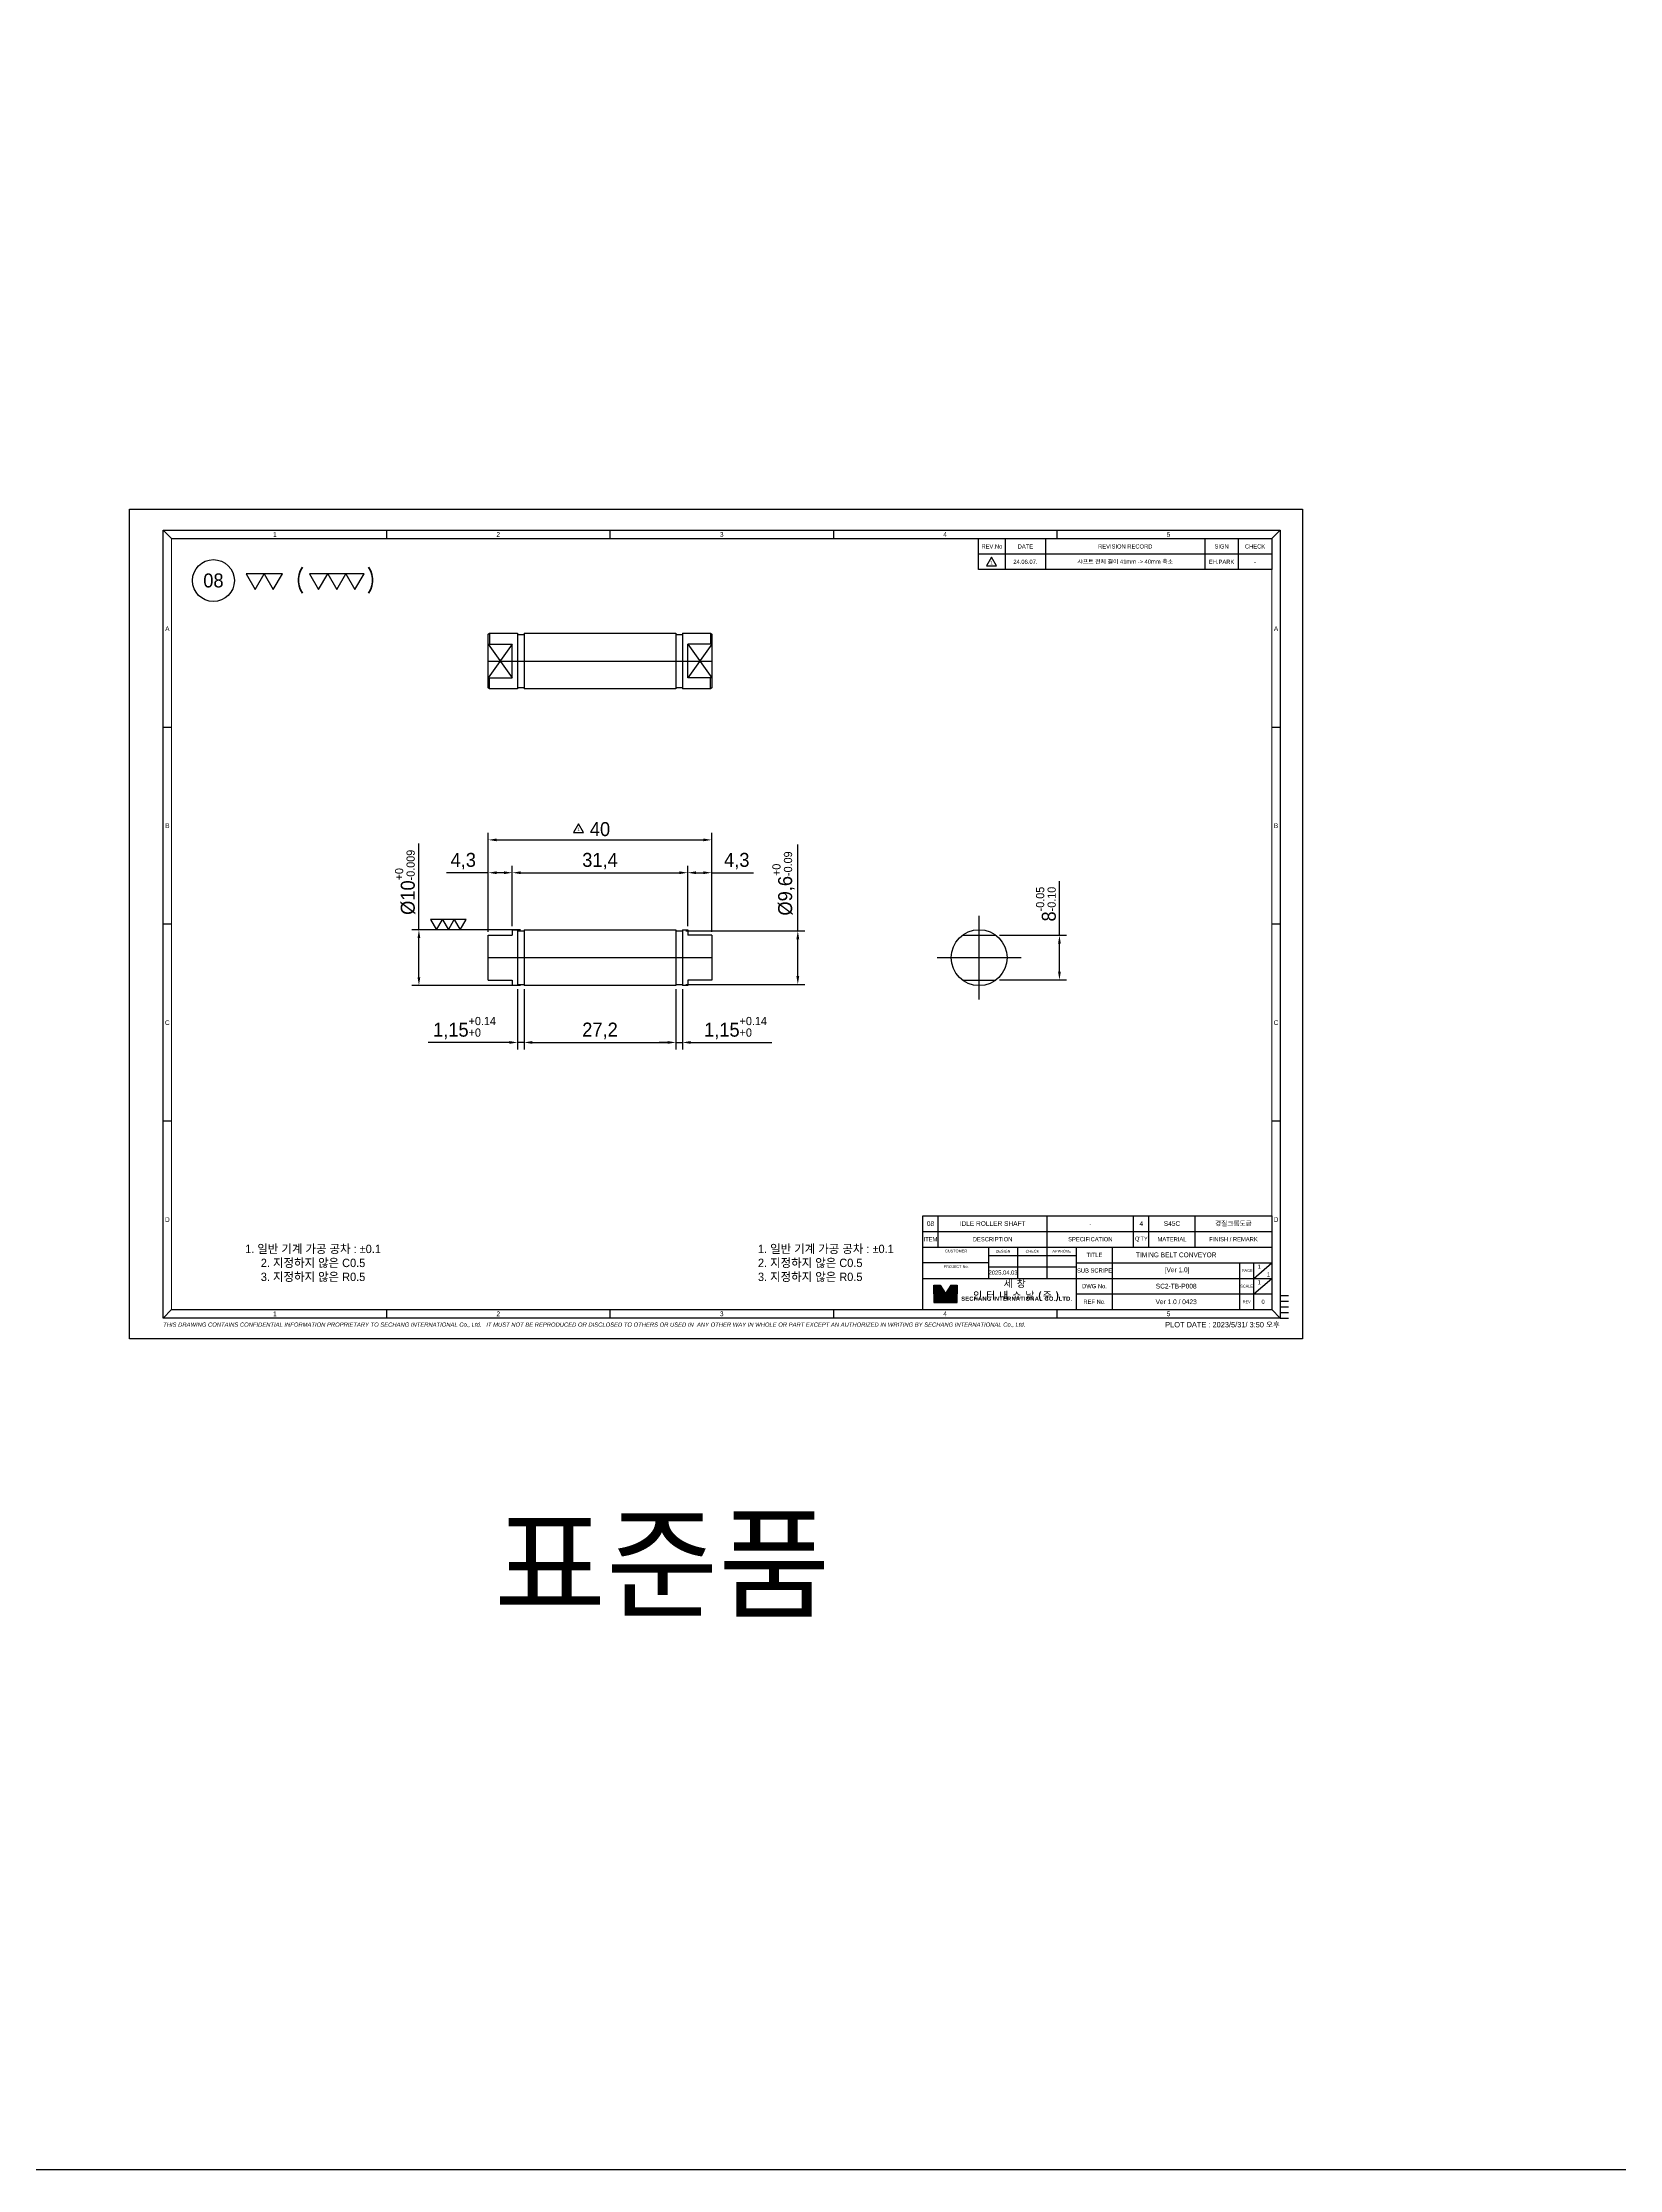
# Model space of a CAD drawing. Header units: inches. Extents: x 0 to 23821, y 0 to 11279.
# Drawn here: x 20508.4 to 20790.7, y 1770.5 to 2151.2 of the extents above; entities that cross this region are included whole.
import ezdxf
from ezdxf.enums import TextEntityAlignment as Align

# ---------------------------------------------------------------- set-up
doc = ezdxf.new("R2010")
doc.units = ezdxf.units.IN
doc.header["$LTSCALE"] = 10
doc.header["$MEASUREMENT"] = 0
for name, pattern in [('CENTER', [2, 1.25, -0.25, 0.25, -0.25]), ('HIDDEN', [0.375, 0.25, -0.125]), ('PHANTOM', [2.5, 1.25, -0.25, 0.25, -0.25, 0.25, -0.25])]:
    doc.linetypes.add(name, pattern=pattern)
doc.layers.get('Defpoints').update_dxf_attribs({"color": 8})
for name, color, linetype in [('11', 1, 'CENTER'), ('22', 2, 'HIDDEN'), ('66', 6, 'PHANTOM'), ('CENTER LINE', 1, 'CENTER'), ('T', 3, 'Continuous')]:
    doc.layers.add(name, color=color, linetype=linetype)
doc.styles.add('ROMANS', font='romans.shx', dxfattribs={"width": 0.9, "bigfont": 'whgtxt.shx'})
doc.styles.add('SCI', font='')
doc.styles.get('SCI').set_extended_font_data('Gulim')
doc.dimstyles.new('SCH', dxfattribs={"dimtxt": 2.5, "dimasz": 2, "dimexe": 1.25, "dimexo": 0.625, "dimtad": 1, "dimdec": 8, "dimtxsty": 'SCI', "dimcen": 2.5, "dimclrd": 4, "dimclre": 4, "dimclrt": 7, "dimadec": 8, "dimazin": 2, "dimtfac": 1, "dimtdec": 8, "dimtmove": 0, "dimatfit": 3, "dimfxl": 1, "dimarcsym": 0})

# ---------------------------------------------------------------- blocks, each defined once
blk = doc.blocks.new('*U638')
at = {"color": 2}
for points in [[(0, 0), (1.5, 2.6), (-1.5, 2.6)], [(3, 0), (4.5, 2.6), (1.5, 2.6)], [(10.49, 0), (11.99, 2.6), (8.99, 2.6)], [(13.49, 0), (14.99, 2.6), (11.99, 2.6)], [(16.49, 0), (17.99, 2.6), (14.99, 2.6)]]:
    blk.add_lwpolyline(points, close=True, dxfattribs=at)
at = {"color": 2, "style": 'ROMANS', "width": 0.8}
for s, p in [('(', (7.45, 1.73)), (')', (19.11, 1.73))]:
    blk.add_text(s, height=2.84, dxfattribs=at).set_placement(p, align=Align.MIDDLE_CENTER)
blk = doc.blocks.new('SECHANG TITLE')
h = blk.add_hatch(color=162)
h.dxf.hatch_style = 1
h.paths.add_polyline_path([(6.08, -25.11), (4.21, -25.11), (4.21, -27.9), (7.94, -27.9)])
h.paths.add_polyline_path([(12.06, -25.11), (10.19, -25.11), (8.33, -27.9), (12.06, -27.9)])
h.paths.add_polyline_path([(12.06, -28.1), (4.21, -28.1), (4.21, -30.89), (12.06, -30.89)])
at = {"color": 3}
for p, q in [((125, 0), (125, -33.6)), ((0, -5.6), (125, -5.6)), ((0, -33.6), (0, -5.6)), ((5.5, -11.2), (5.5, -5.6)), ((44.5, -22.4), (44.5, -5.6)), ((75.5, -11.2), (75.5, -5.6)), ((81, -11.2), (81, -5.6)), ((97.5, -11.2), (97.5, -5.6)), ((0, -11.2), (125, -11.2)), ((23.5, -11.2), (23.5, -22.4)), ((23.5, -14.2), (55, -14.2)), ((34, -22.4), (34, -11.2)), ((55, -33.6), (55, -11.2)), ((68, -33.6), (68, -11.2)), ((23.5, -16.8), (0, -16.8)), ((0, -22.4), (125, -22.4)), ((23.5, -18.3), (55, -18.3)), ((55, -16.8), (125, -16.8)), ((113.5, -33.6), (113.5, -16.8)), ((118.5, -22.4), (125, -16.8)), ((118.5, -33.6), (118.5, -16.8)), ((118.5, -28), (125, -22.4)), ((55, -28), (125, -28)), ((0, -33.6), (125, -33.6))]:
    blk.add_line(p, q, dxfattribs=at)
for p, q in [((4, -28), (4, -24.9)), ((4, -24.9), (6.19, -24.9)), ((4, -28), (4, -31.1)), ((4.21, -27.9), (4.21, -25.11)), ((4.21, -25.11), (6.08, -25.11)), ((7.94, -27.9), (4.21, -27.9)), ((12.06, -28.1), (4.21, -28.1)), ((4.21, -28.1), (4.21, -30.89)), ((6.08, -25.11), (7.94, -27.9)), ((6.19, -24.9), (8.13, -27.81)), ((10.08, -24.9), (8.13, -27.81)), ((10.19, -25.11), (8.33, -27.9)), ((12.06, -27.9), (8.33, -27.9)), ((10.08, -24.9), (12.27, -24.9)), ((10.19, -25.11), (12.06, -25.11)), ((12.06, -25.11), (12.06, -27.9)), ((12.06, -30.89), (12.06, -28.1)), ((12.27, -24.9), (12.27, -28)), ((12.27, -31.1), (12.27, -28)), ((4, -31.1), (12.27, -31.1)), ((4.21, -30.89), (12.06, -30.89))]:
    blk.add_line(p, q)
at = {"attachment_point": 5, "style": 'SCI'}
for s, insert, char_height, width in [("Q'TY", (78.25, -8.4), 1.5, 5.5), ('FINISH / REMARK', (111.25, -8.4), 1.5, 27.5), ('ITEM', (2.75, -8.4), 1.5, 5.5), (' CUSTOMER', (11.75, -12.6), 1, 23.5), ('DESCRIPTION', (25, -8.4), 1.5, 39), ('DESIGN', (28.75, -12.7), 1, 10.5), ('CHECK', (39.25, -12.7), 1, 10.5), ('APPROVE', (49.75, -12.7), 1, 10.5), ('SPECIFICATION', (60, -8.4), 1.5, 31), ('TITLE', (61.5, -14), 1.5, 13), ('MATERIAL', (89.25, -8.4), 1.5, 16.5), (' PROJECT No.', (11.75, -18.2), 1, 23.5), ('SUB SCRIPE', (61.5, -19.6), 1.5, 13), (' PAGE', (116, -19.6), 1, 5), ('{\\fGulim|b1|i0|c129|p50;\\T1.45;세창 인터내쇼날(주)}', (33.63, -26.75), 2.5, 38.7333), ('{\\fGulim|b1|i0|c129|p50;\\T1.05;SECHANG INTERNATIONAL CO., LTD.}', (33.63, -29.85), 1.5, 38.7333), ('DWG No.', (61.5, -25.2), 1.5, 13), ('REF No.', (61.5, -30.8), 1.5, 13), ('SCALE', (116, -25.2), 1, 5), ('REV', (116, -30.8), 1, 5)]:
    blk.add_mtext(s, dxfattribs=dict(at, insert=insert, char_height=char_height, width=width))
blk = doc.blocks.new('SECHANG REV')
at = {"color": 7}
blk.add_line((-52.5, 0), (-52.5, 5.5), dxfattribs=at)
blk.add_line((52.5, 0), (-52.5, 0))
at = {"color": 3}
for p, q in [((-43, 5.5), (-43, 0)), ((-28.5, 5.5), (-28.5, 0)), ((28.5, 5.5), (28.5, 0)), ((40.5, 5.5), (40.5, 0)), ((52.5, 5.5), (52.5, 0))]:
    blk.add_line(p, q, dxfattribs=at)
blk = doc.blocks.new('SECHANG A3')
at = {"color": 2}
for p, q in [((-198, 289.5), (-195, 286.5)), ((-118, 289.5), (-118, 286.5)), ((-38, 289.5), (-38, 286.5)), ((42, 289.5), (42, 286.5)), ((122, 289.5), (122, 286.5)), ((202, 289.5), (199, 286.5)), ((-195, 10.5), (-198, 7.5)), ((-118, 10.5), (-118, 7.5)), ((-38, 10.5), (-38, 7.5)), ((42, 10.5), (42, 7.5)), ((122, 10.5), (122, 7.5)), ((199, 10.5), (202, 7.5))]:
    blk.add_line(p, q, dxfattribs=at)
at = {"color": 3}
blk.add_line((94, 286.5), (199, 286.5), dxfattribs=at)
for p, q in [((-198, 219), (-195, 219)), ((199, 219), (202, 219)), ((-195, 148.5), (-198, 148.5)), ((202, 148.5), (199, 148.5)), ((-195, 78), (-198, 78)), ((202, 78), (199, 78)), ((202, 15.5), (205, 15.5))]:
    blk.add_line(p, q)
at = {"color": 1}
blk.add_lwpolyline([(-210, 297), (210, 297), (210, 0), (-210, 0)], close=True, dxfattribs=at)
at = {"color": 2}
blk.add_lwpolyline([(-198, 289.5), (202, 289.5), (202, 7.5), (-198, 7.5)], close=True, dxfattribs=at)
at = {"const_width": 0.4}
blk.add_lwpolyline([(-195, 286.5), (199, 286.5), (199, 10.5), (-195, 10.5)], close=True, dxfattribs=at)
at = {"layer": '11', "ltscale": 5}
blk.add_line((202, 11.5), (205, 11.5), dxfattribs=at)
at = {"layer": '22', "ltscale": 5}
blk.add_line((202, 13.5), (205, 13.5), dxfattribs=at)
at = {"layer": '66', "ltscale": 3}
blk.add_line((202, 9.5), (205, 9.5), dxfattribs=at)
at = {"layer": 'T'}
blk.add_line((202, 7.5), (205, 7.5), dxfattribs=at)
for name, p in [('SECHANG REV', (146.5, 281)), ('SECHANG TITLE', (74, 44.1))]:
    blk.add_blockref(name, p)
at = {"linetype": 'Continuous', "style": 'SCI'}
blk.add_text('PLOT DATE : 2023/5/31/ 3:50 오후', height=1.92, dxfattribs=at).set_placement((201.86, 4.16), align=Align.RIGHT)
at = {"color": 2, "style": 'SCI'}
for s, insert, char_height, width, attachment_point in [('1', (-158, 288), 1.7, 80, 5), ('2', (-78, 288), 1.7, 80, 5), ('3', (2, 288), 1.7, 80, 5), ('4', (82, 288), 1.7, 80, 5), ('5', (162, 288), 1.7, 80, 5), ('A', (-196.5, 254.25), 1.7, 3, 5), ('A', (200.5, 254.25), 1.7, 3, 5), ('B', (-196.5, 183.75), 1.7, 3, 5), ('B', (200.5, 183.75), 1.7, 3, 5), ('C', (-196.5, 113.25), 1.7, 3, 5), ('C', (200.5, 113.25), 1.7, 3, 5), ('D', (-196.5, 42.75), 1.7, 3, 5), ('D', (200.5, 42.75), 1.7, 3, 5), ('1. 일반 기계 가공 공차 : ±0.1\\P2. 지정하지 않은 C0.5\\P3. 지정하지 않은 R0.5', (14.98, 27.07), 3, 83.5818, 4), ('TIMING BELT CONVEYOR', (164.75, 30.1), 1.7, 45.5, 5), ('2025.04.03', (102.75, 23.75), 1.5, 10.5, 5), ('\\pi1.42726;1', (195.75, 23.1), 1.5, 3.25, 4), ('1', (-158, 9), 1.7, 80, 5), ('2', (-78, 9), 1.7, 80, 5), ('3', (2, 9), 1.7, 80, 5), ('4', (82, 9), 1.7, 80, 5), ('5', (162, 9), 1.7, 80, 5)]:
    blk.add_mtext(s, dxfattribs=dict(at, insert=insert, char_height=char_height, width=width, attachment_point=attachment_point))
at = {"char_height": 1.5, "attachment_point": 5, "style": 'SCI'}
for s, insert, width in [('REV.No', (98.75, 283.7), 9.5), ('DATE', (110.75, 283.7), 14.5), ('REVISION RECORD', (146.5, 283.7), 57), ('SIGN', (181, 283.7), 12), ('CHECK', (193, 283.7), 12)]:
    blk.add_mtext(s, dxfattribs=dict(at, insert=insert, width=width))
at = {"color": 3, "insert": (-198, 5), "char_height": 1.5, "width": 400.0238, "attachment_point": 4, "style": 'SCI'}
blk.add_mtext('{\\fArial|b0|i1|c0|p34;THIS DRAWING CONTAINS CONFIDENTIAL INFORMATION PROPRIETARY TO SECHANG INTERNATIONAL Co., Ltd.   IT MUST NOT BE REPRODUCED OR DISCLOSED TO OTHERS OR USED IN  ANY OTHER WAY IN WHOLE OR PART EXCEPT AN AUTHORIZED IN WRITING BY SECHANG INTERNATIONAL Co., Ltd.  }', dxfattribs=at)
blk = doc.blocks.new('A$C22515e4a')
at = {"color": 3}
for p, q in [((0, 0), (125, 0)), ((0, -5.6), (0, 0)), ((5.5, -5.6), (5.5, 0)), ((44.5, -5.6), (44.5, 0)), ((75.5, -5.6), (75.5, 0)), ((81, -5.6), (81, 0)), ((97.5, -5.6), (97.5, 0)), ((125, 0), (125, -5.6))]:
    blk.add_line(p, q, dxfattribs=at)
blk = doc.blocks.new('23A$C2079694E')
for p, q in [((-3, 4), (3, 4)), ((-3, -4), (3, -4))]:
    blk.add_line(p, q)
blk.add_circle((0, 0), 5)
at = {"layer": 'CENTER LINE', "ltscale": 2.25}
for p, q in [((0, -7.5), (0, 7.5)), ((-7.5, 0), (7.5, 0))]:
    blk.add_line(p, q, dxfattribs=at)
blk = doc.blocks.new('23A$C1AD96920')
for p, q in [((-20, 4), (-15.7, 4)), ((-15.7, 5), (-15.7, 4)), ((-14.75, 5), (-14.75, -5)), ((-14.75, 4.8), (-13.6, 4.8)), ((-13.6, 5), (-13.6, -5)), ((13.6, 5), (13.6, -5)), ((13.6, 4.8), (14.75, 4.8)), ((14.75, 5), (14.75, -5)), ((15.7, 5), (15.7, 4)), ((20, 4), (15.7, 4)), ((-20, -4), (-15.7, -4)), ((-15.7, -4), (-15.7, -5)), ((-14.75, -4.8), (-13.6, -4.8)), ((13.6, -4.8), (14.75, -4.8)), ((20, -4), (15.7, -4)), ((15.7, -4), (15.7, -5))]:
    blk.add_line(p, q)
for points in [[(-20, -4), (-20, 4)], [(-15.7, 5), (-14.75, 5)], [(-13.6, 5), (13.6, 5)], [(14.75, 5), (15.7, 5)], [(20, 4), (20, -4)], [(-14.75, -5), (-15.7, -5)], [(13.6, -5), (-13.6, -5)], [(15.7, -5), (14.75, -5)]]:
    blk.add_lwpolyline(points)
at = {"layer": 'CENTER LINE', "ltscale": 5}
blk.add_line((-20, 0), (20, 0), dxfattribs=at)
blk = doc.blocks.new('V1A$Ca36fef8a')
for p, q in [((-19.8, 5), (-19.8, 3)), ((-14.75, 5), (-14.75, -5)), ((-14.75, 4.75), (-13.6, 4.75)), ((-13.6, 5), (-13.6, -5)), ((13.6, 5), (13.6, -5)), ((13.6, 4.75), (14.75, 4.75)), ((14.75, 5), (14.75, -5)), ((19.8, 5), (19.8, 3)), ((-20, 3), (-15.7, 3)), ((-20, 3), (-15.7, -3)), ((-15.7, 3), (-20, -3)), ((-15.7, -3), (-15.7, 3)), ((15.7, -3), (15.7, 3)), ((20, 3), (15.7, 3)), ((15.7, 3), (20, -3)), ((20, 3), (15.7, -3)), ((-20, -3), (-15.7, -3)), ((-19.8, -5), (-19.8, -3)), ((20, -3), (15.7, -3)), ((19.8, -5), (19.8, -3)), ((-14.75, -4.75), (-13.6, -4.75)), ((13.6, -4.75), (14.75, -4.75))]:
    blk.add_line(p, q)
for points in [[(-14.75, -5), (-19.8, -5), (-20, -4.8), (-20, 4.8), (-19.8, 5), (-14.75, 5)], [(-13.6, 5), (13.6, 5)], [(14.75, 5), (19.8, 5), (20, 4.8), (20, -4.8), (19.8, -5), (14.75, -5)], [(13.6, -5), (-13.6, -5)]]:
    blk.add_lwpolyline(points)
at = {"layer": 'CENTER LINE', "ltscale": 5}
blk.add_line((-20, 0), (20, 0), dxfattribs=at)
blk = doc.blocks.new('*D781')
at = {"color": 4, "lineweight": -2, "transparency": 16777216}
for p, q in [((20690.47, 1991.37), (20690.47, 2001.04)), ((20679.72, 1991.37), (20691.72, 1991.37)), ((20690.47, 1984.87), (20690.47, 1989.87)), ((20679.72, 1983.37), (20691.72, 1983.37))]:
    blk.add_line(p, q, dxfattribs=at)
at = {"color": 4, "transparency": 16777216}
for points in [[(20690.22, 1989.87), (20690.72, 1989.87), (20690.47, 1991.37)], [(20690.22, 1984.87), (20690.72, 1984.87), (20690.47, 1983.37)]]:
    blk.add_solid(points, dxfattribs=at)
at = {"layer": 'Defpoints', "color": 0, "transparency": 16777216}
for p in [(20679.09, 1991.37), (20690.47, 1991.37), (20679.09, 1983.37)]:
    blk.add_point(p, dxfattribs=at)
at = {"color": 7, "transparency": 16777216, "insert": (20688.06, 1996.95), "char_height": 2.5, "attachment_point": 5, "rotation": 90, "style": 'SCI'}
blk.add_mtext('8{\\H0.59x;\\S-0.05^ -0.10;}', dxfattribs=at)
blk = doc.blocks.new('*U637')
at = {"color": 2}
for points in [[(0, 0), (1.5, 2.6), (-1.5, 2.6)], [(3, 0), (4.5, 2.6), (1.5, 2.6)], [(6, 0), (7.5, 2.6), (4.5, 2.6)]]:
    blk.add_lwpolyline(points, close=True, dxfattribs=at)
blk = doc.blocks.new('*D782')
at = {"color": 4, "lineweight": -2, "transparency": 16777216}
for p, q in [((20592.51, 1992.99), (20592.51, 2003.82)), ((20594.01, 2002.57), (20622.41, 2002.57)), ((20623.91, 1992.99), (20623.91, 2003.82))]:
    blk.add_line(p, q, dxfattribs=at)
at = {"color": 4, "transparency": 16777216}
for points in [[(20594.01, 2002.82), (20594.01, 2002.32), (20592.51, 2002.57)], [(20622.41, 2002.82), (20622.41, 2002.32), (20623.91, 2002.57)]]:
    blk.add_solid(points, dxfattribs=at)
at = {"layer": 'Defpoints', "color": 0, "transparency": 16777216}
for p in [(20623.91, 2002.57), (20592.51, 1992.37), (20623.91, 1992.37)]:
    blk.add_point(p, dxfattribs=at)
at = {"color": 7, "transparency": 16777216, "insert": (20608.21, 2004.64), "char_height": 2.5, "attachment_point": 5, "style": 'SCI'}
blk.add_mtext('31,4', dxfattribs=at)
blk = doc.blocks.new('*D783')
at = {"color": 4, "lineweight": -2, "transparency": 16777216}
for p, q in [((20623.91, 1992.99), (20623.91, 2003.82)), ((20625.41, 2002.57), (20626.71, 2002.57)), ((20628.21, 1991.99), (20628.21, 2003.82)), ((20628.21, 2002.57), (20635.68, 2002.57))]:
    blk.add_line(p, q, dxfattribs=at)
at = {"color": 4, "transparency": 16777216}
for points in [[(20625.41, 2002.82), (20625.41, 2002.32), (20623.91, 2002.57)], [(20626.71, 2002.82), (20626.71, 2002.32), (20628.21, 2002.57)]]:
    blk.add_solid(points, dxfattribs=at)
at = {"layer": 'Defpoints', "color": 0, "transparency": 16777216}
for p in [(20628.21, 2002.57), (20623.91, 1992.37), (20628.21, 1991.37)]:
    blk.add_point(p, dxfattribs=at)
at = {"color": 7, "transparency": 16777216, "insert": (20632.7, 2004.64), "char_height": 2.5, "attachment_point": 5, "style": 'SCI'}
blk.add_mtext('4,3', dxfattribs=at)
blk = doc.blocks.new('*D784')
at = {"color": 4, "lineweight": -2, "transparency": 16777216}
for p, q in [((20588.21, 2002.57), (20580.74, 2002.57)), ((20588.21, 1991.99), (20588.21, 2003.82)), ((20591.01, 2002.57), (20589.71, 2002.57)), ((20592.51, 1992.99), (20592.51, 2003.82))]:
    blk.add_line(p, q, dxfattribs=at)
at = {"color": 4, "transparency": 16777216}
for points in [[(20589.71, 2002.82), (20589.71, 2002.32), (20588.21, 2002.57)], [(20591.01, 2002.82), (20591.01, 2002.32), (20592.51, 2002.57)]]:
    blk.add_solid(points, dxfattribs=at)
at = {"layer": 'Defpoints', "color": 0, "transparency": 16777216}
for p in [(20588.21, 2002.57), (20588.21, 1991.37), (20592.51, 1992.37)]:
    blk.add_point(p, dxfattribs=at)
at = {"color": 7, "transparency": 16777216, "insert": (20583.73, 2004.64), "char_height": 2.5, "attachment_point": 5, "style": 'SCI'}
blk.add_mtext('4,3', dxfattribs=at)
blk = doc.blocks.new('*D643')
at = {"color": 4, "lineweight": -2, "transparency": 16777216}
for p, q in [((20588.21, 1991.99), (20588.21, 2009.7)), ((20589.71, 2008.45), (20626.71, 2008.45)), ((20628.21, 1991.99), (20628.21, 2009.7))]:
    blk.add_line(p, q, dxfattribs=at)
at = {"color": 4, "transparency": 16777216}
for points in [[(20589.71, 2008.7), (20589.71, 2008.2), (20588.21, 2008.45)], [(20626.71, 2008.7), (20626.71, 2008.2), (20628.21, 2008.45)]]:
    blk.add_solid(points, dxfattribs=at)
at = {"layer": 'Defpoints', "color": 0, "transparency": 16777216}
for p in [(20628.21, 2008.45), (20588.21, 1991.37), (20628.21, 1991.37)]:
    blk.add_point(p, dxfattribs=at)
at = {"color": 7, "transparency": 16777216, "insert": (20608.21, 2010.36), "char_height": 2.5, "attachment_point": 5, "style": 'SCI'}
blk.add_mtext('40', dxfattribs=at)
blk = doc.blocks.new('*D785')
at = {"color": 4, "lineweight": -2, "transparency": 16777216}
for p, q in [((20594.61, 1981.74), (20594.61, 1970.94)), ((20621.81, 1981.74), (20621.81, 1970.94)), ((20596.11, 1972.19), (20620.31, 1972.19))]:
    blk.add_line(p, q, dxfattribs=at)
at = {"color": 4, "transparency": 16777216}
for points in [[(20596.11, 1972.44), (20596.11, 1971.94), (20594.61, 1972.19)], [(20620.31, 1972.44), (20620.31, 1971.94), (20621.81, 1972.19)]]:
    blk.add_solid(points, dxfattribs=at)
at = {"layer": 'Defpoints', "color": 0, "transparency": 16777216}
for p in [(20594.61, 1982.37), (20621.81, 1982.37), (20621.81, 1972.19)]:
    blk.add_point(p, dxfattribs=at)
at = {"color": 7, "transparency": 16777216, "insert": (20608.21, 1974.26), "char_height": 2.5, "attachment_point": 5, "style": 'SCI'}
blk.add_mtext('27,2', dxfattribs=at)
blk = doc.blocks.new('*D786')
at = {"color": 4, "lineweight": -2, "transparency": 16777216}
for p, q in [((20621.81, 1981.74), (20621.81, 1970.94)), ((20622.96, 1981.74), (20622.96, 1970.94)), ((20620.31, 1972.19), (20618.81, 1972.19)), ((20621.81, 1972.19), (20622.96, 1972.19)), ((20624.46, 1972.19), (20638.98, 1972.19))]:
    blk.add_line(p, q, dxfattribs=at)
at = {"color": 4, "transparency": 16777216}
for points in [[(20620.31, 1972.44), (20620.31, 1971.94), (20621.81, 1972.19)], [(20624.46, 1972.44), (20624.46, 1971.94), (20622.96, 1972.19)]]:
    blk.add_solid(points, dxfattribs=at)
at = {"layer": 'Defpoints', "color": 0, "transparency": 16777216}
for p in [(20621.81, 1982.37), (20622.96, 1982.37), (20622.96, 1972.19)]:
    blk.add_point(p, dxfattribs=at)
at = {"color": 7, "transparency": 16777216, "insert": (20632.47, 1974.76), "char_height": 2.5, "attachment_point": 5, "style": 'SCI'}
blk.add_mtext('1,15{\\H0.59x;\\S+0.14^ +0;}', dxfattribs=at)
blk = doc.blocks.new('*D787')
at = {"color": 4, "lineweight": -2, "transparency": 16777216}
for p, q in [((20593.46, 1981.74), (20593.46, 1970.94)), ((20594.61, 1981.74), (20594.61, 1970.94)), ((20591.96, 1972.19), (20577.44, 1972.19)), ((20594.61, 1972.19), (20593.46, 1972.19)), ((20596.11, 1972.19), (20597.61, 1972.19))]:
    blk.add_line(p, q, dxfattribs=at)
at = {"color": 4, "transparency": 16777216}
for points in [[(20591.96, 1972.44), (20591.96, 1971.94), (20593.46, 1972.19)], [(20596.11, 1972.44), (20596.11, 1971.94), (20594.61, 1972.19)]]:
    blk.add_solid(points, dxfattribs=at)
at = {"layer": 'Defpoints', "color": 0, "transparency": 16777216}
for p in [(20593.46, 1982.37), (20594.61, 1982.37), (20593.46, 1972.19)]:
    blk.add_point(p, dxfattribs=at)
at = {"color": 7, "transparency": 16777216, "insert": (20583.95, 1974.76), "char_height": 2.5, "attachment_point": 5, "style": 'SCI'}
blk.add_mtext('1,15{\\H0.59x;\\S+0.14^ +0;}', dxfattribs=at)
blk = doc.blocks.new('*D788')
at = {"color": 4, "lineweight": -2, "transparency": 16777216}
for p, q in [((20643.63, 1992.17), (20643.63, 2007.61)), ((20623.59, 1992.17), (20644.88, 1992.17)), ((20643.63, 1984.07), (20643.63, 1990.67)), ((20623.59, 1982.57), (20644.88, 1982.57))]:
    blk.add_line(p, q, dxfattribs=at)
at = {"color": 4, "transparency": 16777216}
for points in [[(20643.38, 1990.67), (20643.88, 1990.67), (20643.63, 1992.17)], [(20643.38, 1984.07), (20643.88, 1984.07), (20643.63, 1982.57)]]:
    blk.add_solid(points, dxfattribs=at)
at = {"layer": 'Defpoints', "color": 0, "transparency": 16777216}
for p in [(20622.96, 1992.17), (20643.63, 1992.17), (20622.96, 1982.57)]:
    blk.add_point(p, dxfattribs=at)
at = {"color": 7, "transparency": 16777216, "insert": (20641.07, 2000.64), "char_height": 2.5, "attachment_point": 5, "rotation": 90, "style": 'SCI'}
blk.add_mtext('%%c9,6{\\H0.59x;\\S+0^ -0.09;}', dxfattribs=at)
blk = doc.blocks.new('*D789')
at = {"color": 4, "lineweight": -2, "transparency": 16777216}
for p, q in [((20575.79, 1992.37), (20575.79, 2007.83)), ((20593.99, 1992.37), (20574.54, 1992.37)), ((20575.79, 1983.87), (20575.79, 1990.87)), ((20593.99, 1982.37), (20574.54, 1982.37))]:
    blk.add_line(p, q, dxfattribs=at)
at = {"color": 4, "transparency": 16777216}
for points in [[(20575.54, 1990.87), (20576.04, 1990.87), (20575.79, 1992.37)], [(20575.54, 1983.87), (20576.04, 1983.87), (20575.79, 1982.37)]]:
    blk.add_solid(points, dxfattribs=at)
at = {"layer": 'Defpoints', "color": 0, "transparency": 16777216}
for p in [(20575.79, 1992.37), (20594.61, 1992.37), (20594.61, 1982.37)]:
    blk.add_point(p, dxfattribs=at)
at = {"color": 7, "transparency": 16777216, "insert": (20573.32, 2000.85), "char_height": 2.5, "attachment_point": 5, "rotation": 90, "style": 'SCI'}
blk.add_mtext('%%c10{\\H0.59x;\\S+0^ -0.009;}', dxfattribs=at)
blk = doc.blocks.new('A$C5b8731fd')
for p, q in [((0, 0), (-2.25, -3.9)), ((2.25, -3.9), (0, 0)), ((-2.25, -3.9), (2.25, -3.9))]:
    blk.add_line(p, q)

msp = doc.modelspace()

# ---------------------------------------------------------------- linework, layer by layer
msp.add_lwpolyline([(16750, 1770.46366694), (23820.81798648, 1770.46366694), (23820.81798648, 2874.08069523), (16750, 2874.08069523)], close=True)
msp.add_circle((20539, 2054.86632666), 3.75)

# ---------------------------------------------------------------- block references
for name, p, xscale, yscale, zscale in [('SECHANG A3', (20629, 1919.11632666), 0.5, 0.5, 0.5), ('SECHANG REV', (20702.25, 2056.86632666), 0.5, 0.5, 0.5), ('*U638', (20546.47109874, 2053.27735565), 1.083333333333445, 1.083333333333445, 1.083333333333445), ('A$C5b8731fd', (20678.30451915, 2059.03272671), 0.3999999999999999, 0.3999999999999999, 0.3999999999999999), ('A$C5b8731fd', (20604.36117075, 2011.31169435), 0.3999999999999999, 0.3999999999999999, 0.3999999999999999), ('*U637', (20578.94431707, 1992.36740934), 0.706229957121827, 0.706229957121827, 0.706229957121827), ('A$C22515e4a', (20666, 1941.16632666), 0.5, 0.5, 0.5)]:
    msp.add_blockref(name, p, dxfattribs=dict(xscale=xscale, yscale=yscale, zscale=zscale))
for name, p in [('V1A$Ca36fef8a', (20608.21042304, 2040.4579713)), ('23A$C1AD96920', (20608.21042304, 1987.36740934)), ('23A$C2079694E', (20676.09485735, 1987.36740934))]:
    msp.add_blockref(name, p)

# ---------------------------------------------------------------- texts
at = {"color": 2, "style": 'SCI'}
for s, insert, char_height, width, attachment_point in [('08', (20539, 2054.86632666), 2.5, 7.5, 5), ('08', (20667.375, 1939.76632666), 0.85, 2.75, 5), ('IDLE ROLLER SHAFT', (20678.5, 1939.76632666), 0.85, 19.5, 5), ('-', (20696, 1939.76632666), 0.85, 15.5, 5), ('4', (20705.125, 1939.76632666), 0.85, 2.75, 5), ('S45C', (20710.625, 1939.76632666), 0.85, 8.25, 5), ('경질크롬도금', (20721.625, 1939.76632666), 0.85, 13.75, 5), ('1. 일반 기계 가공 공차 : ±0.1\\P2. 지정하지 않은 C0.5\\P3. 지정하지 않은 R0.5', (20556.83303359, 1932.65192822), 1.5, 41.7909183144, 5), (' [Ver 1.0]', (20711.375, 1931.36632666), 0.85, 22.75, 5), ('\\pi0.71363;1', (20725.25, 1932.06632666), 0.75, 1.625, 4), ('SC2-TB-P008', (20711.375, 1928.56632666), 0.85, 22.75, 5), ('\\pi0.71363;1', (20725.25, 1929.26632666), 0.75, 1.625, 4), ('Ver 1.0 / 0423', (20711.375, 1925.76632666), 0.85, 22.75, 5), ('\\pi1.39431;0', (20725.25, 1925.76632666), 0.75, 3.25, 4), ('\\pi16.65776;표준품', (20572.56187699, 1886.85941475), 16, 94.7802370477, 1)]:
    msp.add_mtext(s, dxfattribs=dict(at, insert=insert, char_height=char_height, width=width, attachment_point=attachment_point))
at = {"attachment_point": 5, "style": 'SCI'}
for s, insert, char_height, width in [('{\\fGulim|b0|i0|c129|p50;1}', (20678.30451915, 2058.05761202), 0.6, 1.8015447416), ('24.06.07.', (20684.375, 2058.21632666), 0.75, 7.25), ('샤프트 전체 길이 41mm -> 40mm 축소', (20702.25, 2058.21632666), 0.75, 28.5), ('EH.PARK', (20719.5, 2058.21632666), 0.75, 6), ('-', (20725.5, 2058.21632666), 0.75, 6), ('{\\fGulim|b0|i0|c129|p50;1}', (20604.36117075, 2010.33657965), 0.6, 1.8015447416)]:
    msp.add_mtext(s, dxfattribs=dict(at, insert=insert, char_height=char_height, width=width))

# ---------------------------------------------------------------- dimensions: what is measured, and where the dimension line sits
for base, p1, p2, text, picture, middle in [((20575.7917636541, 1992.3674093384), (20594.6104230372, 1982.3674093384), (20594.6104230372, 1992.3674093384), '%%c<>{\\H0.59x;\\S+0^ -0.009;}', '*D789', (20573.3154043554, 2000.8474859029)), ((20643.6333448511, 1992.1674093384), (20622.9604230372, 1982.5674093384), (20622.9604230372, 1992.1674093384), '%%c<>{\\H0.59x;\\S+0^ -0.09;}', '*D788', (20641.0654409452, 2000.6392968217)), ((20690.4702836174, 1991.3674093384), (20679.0948573479, 1983.3674093384), (20679.0948573479, 1991.3674093384), '<>{\\H0.59x;\\S-0.05^ -0.10;}', '*D781', (20688.0552092721, 1996.9538274475))]:
    dim = msp.add_linear_dim(base=base, p1=p1, p2=p2, angle=90, text=text, dimstyle='SCH', override={"dimasz": 1.5})
    dim.commit()
    dim.dimension.update_dxf_attribs({"geometry": picture, "text_midpoint": middle})
for base, p1, p2, picture, middle in [((20628.2104230372, 2008.4493684874), (20588.2104230372, 1991.3674093384), (20628.2104230372, 1991.3674093384), '*D643', (20608.2104230372, 2010.3576574355)), ((20588.21042304, 2002.57281763), (20592.51042304, 1992.36740934), (20588.21042304, 1991.36740934), '*D784', (20583.72523662, 2004.63590019)), ((20623.9104230372, 2002.5728176343), (20592.5104230372, 1992.3674093384), (20623.9104230372, 1992.3674093384), '*D782', (20608.2104230372, 2004.6359001909)), ((20628.21042304, 2002.57281763), (20623.91042304, 1992.36740934), (20628.21042304, 1991.36740934), '*D783', (20632.69560946, 2004.63590019)), ((20621.8104230372, 1972.1945158039), (20594.6104230372, 1982.3674093384), (20621.8104230372, 1982.3674093384), '*D785', (20608.2104230372, 1974.2559339131))]:
    dim = msp.add_linear_dim(base=base, p1=p1, p2=p2, dimstyle='SCH', override={"dimasz": 1.5})
    dim.commit()
    dim.dimension.update_dxf_attribs({"geometry": picture, "text_midpoint": middle})
for base, p1, p2, picture, middle in [((20593.46042304, 1972.1945158), (20594.61042304, 1982.36740934), (20593.46042304, 1982.36740934), '*D787', (20583.95003689, 1974.76438376)), ((20622.96042304, 1972.1945158), (20621.81042304, 1982.36740934), (20622.96042304, 1982.36740934), '*D786', (20632.47080919, 1974.76438376))]:
    dim = msp.add_linear_dim(base=base, p1=p1, p2=p2, text='<>{\\H0.59x;\\S+0.14^ +0;}', dimstyle='SCH', override={"dimasz": 1.5})
    dim.commit()
    dim.dimension.update_dxf_attribs({"geometry": picture, "text_midpoint": middle})

doc.saveas('drawing.dxf')
